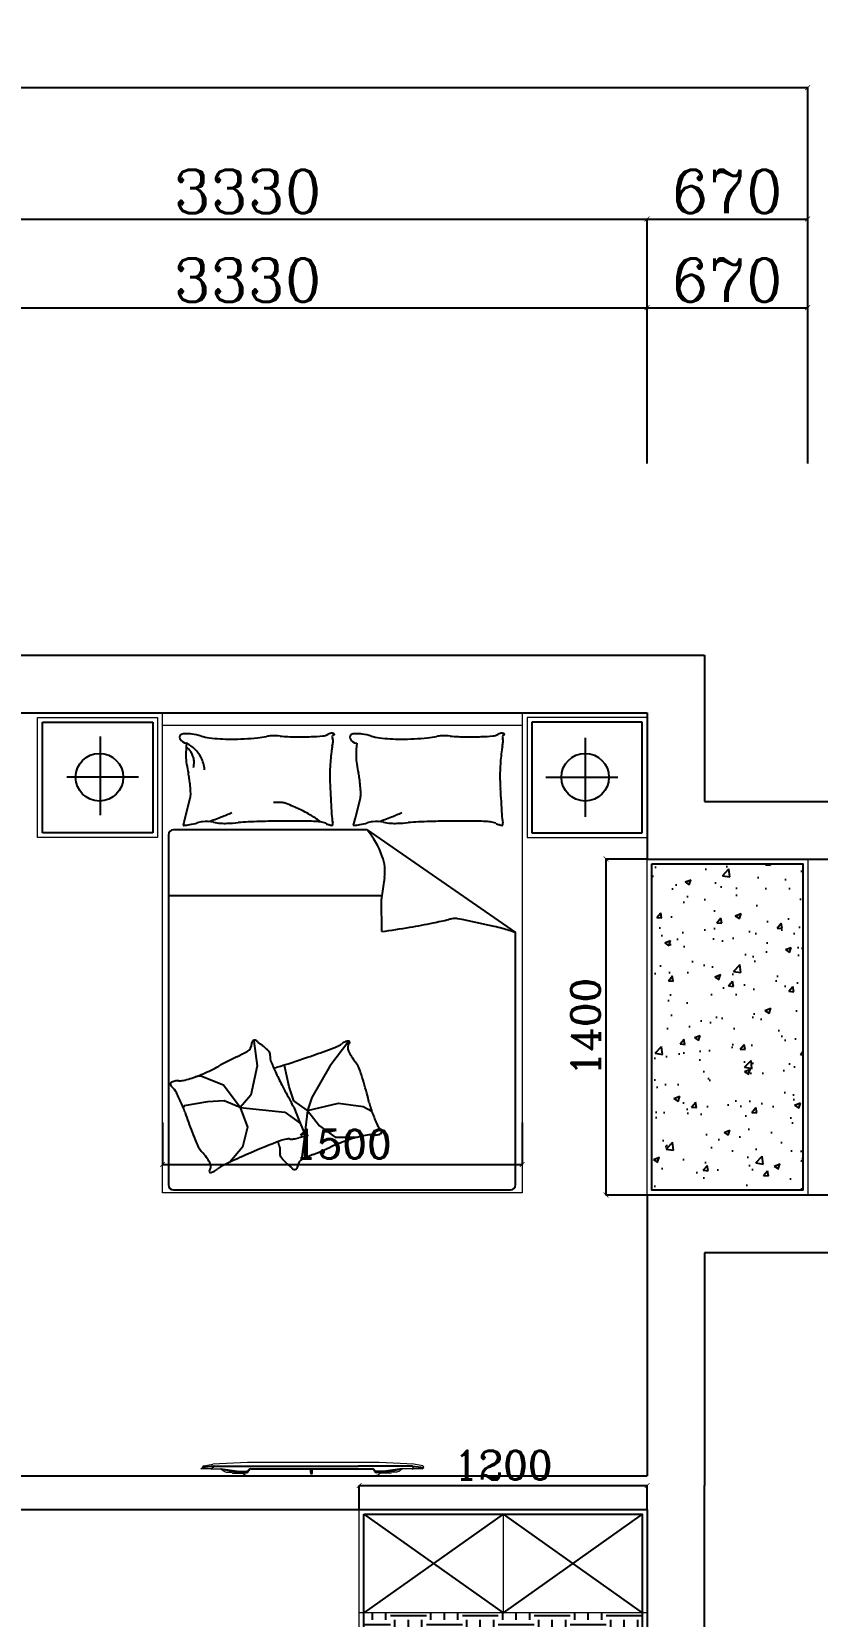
# Model space of a CAD drawing. Header units: millimetres. Extents: x 450898 to 533685, y -921830 to -458543.
# Drawn here: x 463735 to 467010, y -867241 to -860639 of the extents above; entities that cross this region are included whole.
import ezdxf

# ---------------------------------------------------------------- set-up
doc = ezdxf.new("R2010")
doc.units = ezdxf.units.MM
doc.header["$MEASUREMENT"] = 0
doc.header["$PDMODE"] = 3
doc.layers.get('0').update_dxf_attribs({"linetype": 'CONTINUOUS'})
doc.layers.get('DEFPOINTS').update_dxf_attribs({"linetype": 'CONTINUOUS'})
doc.layers.add('墙线', color=5, linetype='CONTINUOUS')
doc.layers.add('家具', color=7, linetype='CONTINUOUS')
doc.layers.add('门窗', color=4, linetype='CONTINUOUS', lineweight=13)
doc.styles.get("Standard").update_dxf_attribs({"font": 'complex.shx', "bigfont": 'hzxy.shx'})
doc.dimstyles.new('LMDIM40', dxfattribs={"dimtxt": 80, "dimasz": 20, "dimexe": 0, "dimexo": 0, "dimgap": 25, "dimtad": 1, "dimdec": 0, "dimzin": 0, "dimdsep": 46, "dimtxsty": 'Standard', "dimblk1": 'DOT', "dimblk2": 'DOT', "dimsah": 1, "dimcen": 0, "dimclrd": 2, "dimclre": 2, "dimclrt": 2, "dimadec": 0, "dimazin": 0, "dimtfac": 1, "dimtdec": 0, "dimtmove": 2, "dimatfit": 3, "dimldrblk": 'DOT', "dimfxl": 0, "dimtolj": 1, "dimtzin": 0, "dimarcsym": 0})

# ---------------------------------------------------------------- blocks, each defined once
blk = doc.blocks.new('_ArchTick')
at = {"color": 0, "linetype": 'ByBlock', "const_width": 0.15}
blk.add_lwpolyline([(-0.5, -0.5), (0.5, 0.5)], dxfattribs=at)
blk = doc.blocks.new('*D489')
at = {"layer": 'DEFPOINTS', "color": 0}
for p in [(466300.2, -861789), (462970.2, -862438.8), (466300.2, -862438.8)]:
    blk.add_point(p, dxfattribs=at)
at = {"layer": '门窗', "color": 2, "lineweight": -2}
for p, q in [((462970.2, -862438.8), (462970.2, -861789)), ((462970.2, -861789), (466300.2, -861789)), ((466300.2, -862438.8), (466300.2, -861789))]:
    blk.add_line(p, q, dxfattribs=at)
at = {"layer": '门窗', "color": 2, "lineweight": -2, "xscale": 20, "yscale": 20, "zscale": 20, "rotation": 180}
blk.add_blockref('_ArchTick', (462970.2, -861789), dxfattribs=at)
at = {"layer": '门窗', "color": 2, "lineweight": -2, "xscale": 20, "yscale": 20, "zscale": 20}
blk.add_blockref('_ArchTick', (466300.2, -861789), dxfattribs=at)
at = {"layer": '门窗', "color": 2, "insert": (464635.2, -861674), "char_height": 180, "attachment_point": 5}
blk.add_mtext('\\A1;3330', dxfattribs=at)
blk = doc.blocks.new('_DOT')
at = {"color": 0, "linetype": 'ByBlock'}
blk.add_line((-0.5, 0), (-1, 0), dxfattribs=at)
at = {"color": 0, "linetype": 'ByBlock', "const_width": 0.5}
blk.add_lwpolyline([(-0.25, 0, 1), (0.25, 0, 1)], format="xyb", close=True, dxfattribs=at)
blk = doc.blocks.new('DOT')
at = {"color": 0, "linetype": 'ByBlock'}
blk.add_line((-0.35, 0), (-1, 0), dxfattribs=at)
at = {"color": 0, "linetype": 'ByBlock', "const_width": 0.35}
blk.add_lwpolyline([(-0.175, 0, 1), (0.175, 0, 1)], format="xyb", close=True, dxfattribs=at)
blk = doc.blocks.new('*D490')
at = {"layer": 'DEFPOINTS', "color": 0}
for p in [(466970.2, -861789), (466300.2, -862438.8), (466970.2, -862438.8)]:
    blk.add_point(p, dxfattribs=at)
at = {"layer": '门窗', "color": 2, "lineweight": -2}
for p, q in [((466300.2, -862438.8), (466300.2, -861789)), ((466300.2, -861789), (466970.2, -861789)), ((466970.2, -862438.8), (466970.2, -861789))]:
    blk.add_line(p, q, dxfattribs=at)
at = {"layer": '门窗', "color": 2, "lineweight": -2, "xscale": 20, "yscale": 20, "zscale": 20, "rotation": 180}
blk.add_blockref('_ArchTick', (466300.2, -861789), dxfattribs=at)
at = {"layer": '门窗', "color": 2, "lineweight": -2, "xscale": 20, "yscale": 20, "zscale": 20}
blk.add_blockref('_ArchTick', (466970.2, -861789), dxfattribs=at)
at = {"layer": '门窗', "color": 2, "insert": (466635.2, -861674), "char_height": 180, "attachment_point": 5}
blk.add_mtext('\\A1;670', dxfattribs=at)
blk = doc.blocks.new('*D498')
at = {"layer": 'DEFPOINTS', "color": 0}
for p in [(466300.2, -861419.5), (462970.2, -862438.8), (466300.2, -862438.8)]:
    blk.add_point(p, dxfattribs=at)
at = {"layer": '门窗', "color": 2, "lineweight": -2}
for p, q in [((462970.2, -862438.8), (462970.2, -861419.5)), ((462970.2, -861419.5), (466300.2, -861419.5)), ((466300.2, -862438.8), (466300.2, -861419.5))]:
    blk.add_line(p, q, dxfattribs=at)
at = {"layer": '门窗', "color": 2, "lineweight": -2, "xscale": 20, "yscale": 20, "zscale": 20, "rotation": 180}
blk.add_blockref('_ArchTick', (462970.2, -861419.5), dxfattribs=at)
at = {"layer": '门窗', "color": 2, "lineweight": -2, "xscale": 20, "yscale": 20, "zscale": 20}
blk.add_blockref('_ArchTick', (466300.2, -861419.5), dxfattribs=at)
at = {"layer": '门窗', "color": 2, "insert": (464635.2, -861304.5), "char_height": 180, "attachment_point": 5}
blk.add_mtext('\\A1;3330', dxfattribs=at)
blk = doc.blocks.new('*D499')
at = {"layer": 'DEFPOINTS', "color": 0}
for p in [(466970.2, -861419.5), (466300.2, -862438.8), (466970.2, -862438.8)]:
    blk.add_point(p, dxfattribs=at)
at = {"layer": '门窗', "color": 2, "lineweight": -2}
for p, q in [((466300.2, -862438.8), (466300.2, -861419.5)), ((466300.2, -861419.5), (466970.2, -861419.5)), ((466970.2, -862438.8), (466970.2, -861419.5))]:
    blk.add_line(p, q, dxfattribs=at)
at = {"layer": '门窗', "color": 2, "lineweight": -2, "xscale": 20, "yscale": 20, "zscale": 20, "rotation": 180}
blk.add_blockref('_ArchTick', (466300.2, -861419.5), dxfattribs=at)
at = {"layer": '门窗', "color": 2, "lineweight": -2, "xscale": 20, "yscale": 20, "zscale": 20}
blk.add_blockref('_ArchTick', (466970.2, -861419.5), dxfattribs=at)
at = {"layer": '门窗', "color": 2, "insert": (466635.2, -861304.5), "char_height": 180, "attachment_point": 5}
blk.add_mtext('\\A1;670', dxfattribs=at)
blk = doc.blocks.new('*D466')
at = {"layer": 'DEFPOINTS', "color": 0}
for p in [(466970.2, -860872.1), (455320.2, -862438.8), (466970.2, -862438.8)]:
    blk.add_point(p, dxfattribs=at)
at = {"layer": '门窗', "color": 2, "lineweight": -2}
for p, q in [((455320.2, -862438.8), (455320.2, -860872.1)), ((455320.2, -860872.1), (466970.2, -860872.1)), ((466970.2, -862438.8), (466970.2, -860872.1))]:
    blk.add_line(p, q, dxfattribs=at)
at = {"layer": '门窗', "color": 2, "lineweight": -2, "xscale": 20, "yscale": 20, "zscale": 20, "rotation": 180}
blk.add_blockref('_ArchTick', (455320.2, -860872.1), dxfattribs=at)
at = {"layer": '门窗', "color": 2, "lineweight": -2, "xscale": 20, "yscale": 20, "zscale": 20}
blk.add_blockref('_ArchTick', (466970.2, -860872.1), dxfattribs=at)
at = {"layer": '门窗', "color": 2, "insert": (461145.2, -860757.1), "char_height": 180, "attachment_point": 5}
blk.add_mtext('\\A1;11650', dxfattribs=at)
blk = doc.blocks.new('*D513')
at = {"layer": 'DEFPOINTS', "color": 0}
for p in [(464279.9, -865184.5), (465779.9, -865184.5), (465779.9, -865359.1)]:
    blk.add_point(p, dxfattribs=at)
at = {"layer": '家具', "color": 2, "lineweight": -2}
for p, q in [((464279.9, -865184.5), (464279.9, -865359.1)), ((465779.9, -865184.5), (465779.9, -865359.1)), ((464279.9, -865359.1), (465779.9, -865359.1))]:
    blk.add_line(p, q, dxfattribs=at)
at = {"layer": '家具', "color": 2, "lineweight": -2, "xscale": 20, "yscale": 20, "zscale": 20, "rotation": 180}
blk.add_blockref('_ArchTick', (464279.9, -865359.1), dxfattribs=at)
at = {"layer": '家具', "color": 2, "lineweight": -2, "xscale": 20, "yscale": 20, "zscale": 20}
blk.add_blockref('_ArchTick', (465779.9, -865359.1), dxfattribs=at)
at = {"layer": '家具', "color": 2, "insert": (465029.9, -865274.1), "char_height": 120, "attachment_point": 5}
blk.add_mtext('\\A1;1500', dxfattribs=at)
blk = doc.blocks.new('*D671')
at = {"layer": 'DEFPOINTS', "color": 2, "lineweight": -2}
for p, q in [((466300.2, -864086.5), (466129.2, -864086.5)), ((466129.2, -864086.5), (466129.2, -865486.5)), ((466300.2, -865486.5), (466129.2, -865486.5))]:
    blk.add_line(p, q, dxfattribs=at)
at = {"layer": 'DEFPOINTS', "color": 0}
for p in [(466300.2, -864086.5), (466129.2, -865486.5), (466300.2, -865486.5)]:
    blk.add_point(p, dxfattribs=at)
at = {"layer": 'DEFPOINTS', "color": 2, "lineweight": -2, "xscale": 20, "yscale": 20, "zscale": 20}
for p, rotation in [((466129.2, -864086.5), 90), ((466129.2, -865486.5), 270)]:
    blk.add_blockref('_ArchTick', p, dxfattribs=dict(at, rotation=rotation))
at = {"layer": 'DEFPOINTS', "color": 2, "insert": (466044.2, -864786.5), "char_height": 120, "attachment_point": 5, "rotation": 90}
blk.add_mtext('\\A1;1400', dxfattribs=at)
blk = doc.blocks.new('*D677')
at = {"layer": 'DEFPOINTS', "color": 2, "lineweight": -2}
for p, q in [((465100.2, -866796.5), (465100.2, -866696.5)), ((465100.2, -866696.5), (466300.2, -866696.5)), ((466300.2, -866796.5), (466300.2, -866696.5))]:
    blk.add_line(p, q, dxfattribs=at)
at = {"layer": 'DEFPOINTS', "color": 0}
for p in [(466300.2, -866696.5), (465100.2, -866796.5), (466300.2, -866796.5)]:
    blk.add_point(p, dxfattribs=at)
at = {"layer": 'DEFPOINTS', "color": 2, "lineweight": -2, "xscale": 20, "yscale": 20, "zscale": 20, "rotation": 180}
blk.add_blockref('_ArchTick', (465100.2, -866696.5), dxfattribs=at)
at = {"layer": 'DEFPOINTS', "color": 2, "lineweight": -2, "xscale": 20, "yscale": 20, "zscale": 20}
blk.add_blockref('_ArchTick', (466300.2, -866696.5), dxfattribs=at)
at = {"layer": 'DEFPOINTS', "color": 2, "insert": (465700.2, -866611.5), "char_height": 120, "attachment_point": 5}
blk.add_mtext('\\A1;1200', dxfattribs=at)

msp = doc.modelspace()

# ---------------------------------------------------------------- hatches: boundary and pattern name
at = {"layer": 'DEFPOINTS'}
h = msp.add_hatch(dxfattribs=at)
h.set_pattern_fill('AR-CONC', color=251, scale=35, style=0)
h.set_pattern_definition([(50, (307130.19, -376138.09), (251.04106, -21.96325), [26.25, -288.75]), (355, (307130.2, -376138.1), (-48.56297, 263.26725), [21, -231]), (100.4514, (307151.1, -376139.92), (202.47828, 241.30384), [22.30907, -245.39974]), (46.1842, (307130.2, -376068.1), (373.53437, -57.93166), [39.375, -433.125]), (96.6356, (307161.3, -376072.9), (327.13195, 340.94125), [33.4636, -368.09955]), (351.1842, (307130.2, -376068.1), (327.13168, 340.9415), [31.5, -346.5]), (21, (307165.19, -376085.59), (208.91747, -140.91661), [26.25, -288.75]), (326, (307165.2, -376085.6), (85.16037, 253.80252), [21, -231]), (71.4514, (307182.6, -376097.33), (294.07792, 112.88567), [22.30907, -245.39974]), (37.5, (307130.19, -376138.09), (4.25595, 116.512849), [0, -228.2, 0, -234.5, 0, -231.875]), (7.5, (307130.19, -376138.09), (92.074338, 138.0441), [0, -133.7, 0, -222.95, 0, -88.375]), (327.5, (307052.14, -376138.09), (186.837853, -7.894205), [0, -87.5, 0, -273, 0, -362.25]), (317.5, (307017.14, -376138.09), (204.11516, 35.036744), [0, -113.75, 0, -181.3, 0, -257.25])])
h.paths.add_polyline_path([(466320.2, -865466.5), (466950.2, -865466.5), (466950.2, -864106.5), (466320.2, -864106.5)])
at = {"layer": '家具'}
h = msp.add_hatch(dxfattribs=at)
h.set_pattern_fill('EARTH', color=250, scale=600, style=0)
h.set_pattern_definition([(0, (307130.19, -376138.09), (150, 150), [150, -150]), (0, (307130.19, -376081.84), (150, 150), [150, -150]), (0, (307130.19, -376025.59), (150, 150), [150, -150]), (90, (307148.94, -376006.84), (-150, 150), [150, -150]), (90, (307205.19, -376006.84), (-150, 150), [150, -150]), (90, (307261.44, -376006.84), (-150, 150), [150, -150])])
h.paths.add_polyline_path([(466280.2, -867226.5), (465120.2, -867226.5), (465120.2, -869206.5), (466280.2, -869206.5)])

# ---------------------------------------------------------------- linework, layer by layer
at = {"layer": '墙线'}
for p, q in [((462970.2, -863236.5), (466540.2, -863236.5)), ((466540.2, -863236.5), (466540.2, -863846.5)), ((462970.2, -863476.5), (466300.2, -863476.5)), ((466300.2, -863476.5), (466300.2, -864086.5)), ((466540.2, -863846.5), (467210.2, -863846.5)), ((466300.2, -864086.5), (467210.2, -864086.5)), ((466300.2, -865486.5), (466300.2, -866656.5)), ((467210.2, -865486.5), (466300.2, -865486.5)), ((466540.2, -865726.5), (466540.2, -866696.5)), ((467210.2, -865726.5), (466540.2, -865726.5)), ((462870.2, -866656.5), (466300.2, -866656.5)), ((466540.2, -867696.5), (466540.2, -866696.5)), ((462870.2, -866796.5), (466300.2, -866796.5)), ((466300.2, -866796.5), (466300.2, -867696.5))]:
    msp.add_line(p, q, dxfattribs=at)
at = {"layer": '家具', "color": 250}
for p, q in [((463779.6, -863976.5), (463779.6, -863516.5)), ((463779.6, -863516.5), (464239.6, -863516.5)), ((464239.6, -863516.5), (464239.6, -863976.5)), ((465820.2, -863516.5), (465820.2, -863976.5)), ((466280.2, -863516.5), (465820.2, -863516.5)), ((466280.2, -863976.5), (466280.2, -863516.5)), ((464020, -863575.1), (464020, -863903.8)), ((466042.4, -863581), (466042.4, -863909.7)), ((464180.9, -863744.7), (463881.1, -863744.7)), ((465879, -863744.7), (466178.7, -863744.7)), ((464375.2, -863914.8), (464395.9, -863832.2)), ((465084.5, -863914.8), (465105.1, -863832.2)), ((464367.7, -863944.8), (464375.2, -863914.8)), ((465077, -863944.8), (465084.5, -863914.8)), ((464239.6, -863976.5), (463779.6, -863976.5)), ((464305.7, -863985), (464305.7, -865444.3)), ((465133.4, -863965), (464325.7, -863965)), ((465133.4, -863965), (465751.5, -864392.4)), ((465820.2, -863976.5), (466280.2, -863976.5)), ((465205.9, -864162.7), (465192.3, -864258.1)), ((464305.7, -864237.6), (465195.2, -864237.6)), ((465192.3, -864258.1), (465194, -864388.2)), ((465751.5, -865444.3), (465751.5, -864392.4)), ((464660.9, -864844.8), (464674.7, -864947.9)), ((465057.5, -864844.9), (464978.3, -864948.9)), ((464440.7, -864990.9), (464416.7, -864994.3)), ((464535.3, -865028.7), (464440.7, -864990.9)), ((464674.7, -864947.9), (464648.9, -865069.9)), ((464808.3, -865035.8), (464788.5, -864946.9)), ((464978.3, -864948.9), (464903.2, -865079.2)), ((464604.2, -865121.5), (464535.3, -865028.7)), ((464828.1, -865093.1), (464808.3, -865035.8)), ((464370.2, -865114.6), (464366.9, -865121.1)), ((464468.3, -865097.5), (464370.2, -865114.6)), ((464537.1, -865094), (464468.3, -865097.5)), ((464604.2, -865121.5), (464537.1, -865094)), ((464648.9, -865069.9), (464604.2, -865121.5)), ((464604.2, -865121.5), (464635.1, -865204)), ((464604.2, -865121.5), (464789.9, -865140.4)), ((464827.2, -865120.7), (464850.2, -865177)), ((464885.4, -865134.5), (464828.1, -865093.1)), ((464903.2, -865079.2), (464885.4, -865134.5)), ((464885.4, -865134.5), (465013.9, -865102.9)), ((465013.9, -865102.9), (465116.7, -865116.8)), ((465116.7, -865116.8), (465152.7, -865136.8)), ((464789.9, -865140.4), (464839.8, -865176.5)), ((464839.8, -865176.5), (464851.9, -865185.1)), ((464850.2, -865177), (464868, -865220.5)), ((464885.4, -865134.5), (464873.6, -865228.7)), ((464885.4, -865134.5), (464934.8, -865197.8)), ((464635.1, -865204), (464614.5, -865286.5)), ((464871.8, -865243.4), (464859.9, -865338)), ((464934.8, -865197.8), (465000, -865245.2)), ((465000, -865245.2), (465092.9, -865245.2)), ((464614.5, -865286.5), (464560.9, -865349.1)), ((464325.7, -865464.3), (465731.5, -865464.3)), ((464495.8, -866616.1), (464447.7, -866621.3)), ((464482.2, -866626.6), (464489.5, -866622.4)), ((464495.8, -866616.1), (465096.1, -866616.2)), ((464524, -866627.6), (464601.5, -866637.5)), ((464524, -866627.6), (464597.9, -866642.2)), ((464597.9, -866642.2), (464630.5, -866642.3)), ((464601.5, -866637.5), (464631.7, -866637.5)), ((464638.2, -866634.4), (464641.5, -866630.3)), ((464648, -866626.7), (465155.4, -866627.2)), ((465322.3, -866616.2), (465096.1, -866616.2)), ((465165.2, -866634.4), (465161.9, -866630.3)), ((465201.9, -866637.6), (465171.7, -866637.5)), ((465205.5, -866642.3), (465172.9, -866642.3)), ((465279.4, -866627.6), (465201.9, -866637.6)), ((465279.4, -866627.6), (465205.5, -866642.3)), ((465321.2, -866626.6), (465328.5, -866622.5)), ((465322.3, -866616.2), (465370.4, -866621.3)), ((465120.2, -866816.5), (465700.2, -867226.5)), ((465700.2, -866816.5), (465120.2, -867226.5)), ((465700.2, -866816.5), (466280.2, -867226.5)), ((466280.2, -866816.5), (465700.2, -867226.5))]:
    msp.add_line(p, q, dxfattribs=at)
for points in [[(466320.2, -864106.5), (466950.2, -864106.5), (466950.2, -865466.5), (466320.2, -865466.5)], [(465120.2, -866816.5), (466280.2, -866816.5), (466280.2, -869206.5), (465120.2, -869206.5)]]:
    msp.add_lwpolyline(points, close=True, dxfattribs=at)
for centre in [(464017.4, -863745.4), (466042.4, -863745.4)]:
    msp.add_circle(centre, 99.1, dxfattribs=at)
for centre, radius, start, end in [((464364.7, -863578.6), 13.1, 101.27238, 206.58052), ((464383.5, -863569.2), 34.2, 206.58052, 265.59979), ((464379.8, -863654.4), 90.4, 90, 101.27238), ((464869.7, -863656.4), 491.8, 173.76764, 180), ((464379.8, -863725.1), 161.1, 81.56281, 90), ((464316.7, -863727.7), 139.9, 45.09762, 62.79641), ((464358.7, -863867.2), 304.8, 74.25602, 81.56281), ((464507.1, -863340.7), 242.2, 254.25602, 262.45315), ((464565, -862904.1), 682.7, 262.45315, 270), ((464565, -862537.8), 1049, 270, 276.0867), ((464620.1, -863054.6), 529.3, 276.0867, 280.18988), ((464740.7, -863725.5), 152.4, 92.53859, 100.18988), ((464746.8, -863862.7), 289.7, 85.19815, 92.53859), ((464844.1, -862703.9), 873.2, 265.19815, 269.42426), ((464850.3, -862082.8), 1494.3, 269.42426, 271.90789), ((464872.8, -862755.9), 820.8, 271.90789, 275.25919), ((464943.1, -863519.6), 53.9, 275.25919, 300.65125), ((464985.3, -863590.8), 28.9, 85.69746, 120.65125), ((464985.5, -863587), 25.1, 68.2117, 85.69746), ((465003.8, -863577.2), 15.6, 158.0096, 201.42098), ((464747.6, -863564.7), 246, 347.89054, 351.86652), ((464993.3, -863573), 4.28, 78.10694, 158.0096), ((464958.7, -863594.9), 32.8, 351.86652, 21.42098), ((464994.6, -863566.5), 2.32, 258.10694, 19.56397), ((464993.6, -863566.9), 3.42, 19.56397, 68.2117), ((465073.9, -863578.6), 13.1, 101.27238, 206.58052), ((465092.7, -863569.2), 34.2, 206.58052, 265.59979), ((465089, -863654.4), 90.4, 90, 101.27238), ((465578.9, -863656.4), 491.8, 173.76764, 180), ((465089, -863725.1), 161.1, 81.56281, 90), ((465067.9, -863867.2), 304.8, 74.25602, 81.56281), ((465216.4, -863340.7), 242.2, 254.25602, 262.45315), ((465274.2, -862904.1), 682.7, 262.45315, 270), ((465274.2, -862537.8), 1049, 270, 276.0867), ((465329.3, -863054.6), 529.3, 276.0867, 280.18988), ((465449.9, -863725.5), 152.4, 92.53859, 100.18988), ((465456, -863862.7), 289.7, 85.19815, 92.53859), ((465553.3, -862703.9), 873.2, 265.19815, 269.42426), ((465559.6, -862082.8), 1494.3, 269.42426, 271.90789), ((465582, -862755.9), 820.8, 271.90789, 275.25919), ((465652.3, -863519.6), 53.9, 275.25919, 300.65125), ((465694.5, -863590.8), 28.9, 85.69746, 120.65125), ((465694.8, -863587), 25.1, 68.2117, 85.69746), ((465713, -863577.2), 15.6, 158.0096, 201.42098), ((465456.9, -863564.7), 246, 347.89054, 351.86652), ((465702.5, -863573), 4.28, 78.10694, 158.0096), ((465668, -863594.9), 32.8, 351.86652, 21.42098), ((465703.9, -863566.5), 2.32, 258.10694, 19.56397), ((465702.8, -863566.9), 3.42, 19.56397, 68.2117), ((464581.8, -863656.4), 204, 180, 189.68437), ((464326.1, -863691.8), 89.9, 41.44291, 53.73593), ((464354, -863667.1), 52.6, 25.35512, 41.44291), ((464265, -863709.3), 151.1, 21.81492, 25.35512), ((464214.4, -863729.5), 205.6, 18.7799, 21.81492), ((464355.9, -863681.4), 56.2, 0, 18.7799), ((464316.7, -863727.7), 139.9, 27.39883, 45.09762), ((464316.7, -863727.7), 139.9, 16.51498, 27.39883), ((465890.4, -863753.5), 913.1, 172.3191, 176.63125), ((465182.1, -863657.9), 198.3, 167.89054, 172.3191), ((465291, -863656.4), 204, 180, 189.68437), ((466599.7, -863753.5), 913.1, 172.3191, 176.63125), ((465891.3, -863657.9), 198.3, 167.89054, 172.3191), ((465250.2, -863542.3), 882, 189.68437, 192.19838), ((464078.1, -863795.7), 317.1, 8.00505, 12.19838), ((464320.5, -863681.4), 91.5, 345.31489, 0), ((464316.7, -863727.7), 139.9, 5.63113, 16.51498), ((465656.5, -863739.7), 678.7, 176.63125, 181.63309), ((465959.4, -863542.3), 882, 189.68437, 192.19838), ((464787.4, -863795.7), 317.1, 8.00505, 12.19838), ((466365.7, -863739.7), 678.7, 176.63125, 181.63309), ((463739.8, -863843.3), 658.8, 2.66488, 8.00505), ((466342.7, -863720.1), 1365.2, 181.63309, 183.05496), ((478595.6, -863066.2), 13635.6, 183.05496, 183.50486), ((464449, -863843.3), 658.8, 2.66488, 8.00505), ((467052, -863720.1), 1365.2, 181.63309, 183.05496), ((479304.8, -863066.2), 13635.6, 183.05496, 183.50486), ((464330.2, -863815.8), 67.7, 345.95481, 2.66488), ((464760.2, -864122.5), 272.1, 85.91723, 93.5552), ((464775.4, -863909), 58, 69.32572, 85.91723), ((464617, -864328.8), 506.6, 65.67347, 69.32572), ((464235.7, -865172.2), 1432.3, 63.50152, 65.67347), ((465039.5, -863815.8), 67.7, 345.95481, 2.66488), ((464356.2, -863716.4), 229.7, 279.4841, 287.38641), ((464460.6, -864049.9), 119.7, 96.43405, 107.38641), ((464463.5, -864075.9), 145.9, 78.44144, 96.43405), ((464252.9, -863224.5), 738.7, 287.19822, 289.42798), ((464538.9, -863707.5), 230.1, 258.44144, 272.74906), ((464252.9, -863224.5), 738.7, 289.42798, 291.65774), ((464252.9, -863224.5), 738.7, 291.65774, 293.48441), ((464252.9, -863224.5), 738.7, 293.48441, 295.31107), ((464482.5, -862534.2), 1404.8, 272.74906, 274.61758), ((464693.5, -865146.9), 1216.5, 92.60963, 94.61758), ((464791.2, -867290.4), 3362.2, 90.97038, 92.60963), ((464831.1, -869646.4), 5718.5, 89.71346, 90.97038), ((464853.9, -865091.9), 1164, 86.42603, 89.71346), ((464735.3, -864170.2), 312.6, 57.86502, 63.50152), ((464514, -864522.5), 728.6, 54.17371, 57.86502), ((464917.4, -864075.8), 145.9, 77.13096, 86.42603), ((464939.8, -863977.7), 45.3, 62.71588, 77.13096), ((465306.1, -863880.2), 321.2, 183.50486, 189.99836), ((464970.8, -863939.3), 19.3, 343.30223, 9.99836), ((465065.4, -863716.4), 229.7, 279.4841, 287.38641), ((465169.8, -864049.9), 119.7, 96.43405, 107.38641), ((465172.8, -864075.9), 145.9, 78.44144, 96.43405), ((464962.1, -863224.5), 738.7, 287.19822, 289.42798), ((465248.1, -863707.5), 230.1, 258.44144, 272.74906), ((464962.1, -863224.5), 738.7, 289.42798, 291.65774), ((464962.1, -863224.5), 738.7, 291.65774, 293.48441), ((464962.1, -863224.5), 738.7, 293.48441, 295.31107), ((465191.8, -862534.2), 1404.8, 272.74906, 274.61758), ((465402.8, -865146.9), 1216.5, 92.60963, 94.61758), ((465500.5, -867290.4), 3362.2, 90.97038, 92.60963), ((465540.4, -869646.4), 5718.5, 89.71346, 90.97038), ((465563.2, -865091.9), 1164, 86.42603, 89.71346), ((465626.6, -864075.8), 145.9, 77.13096, 86.42603), ((465649, -863977.7), 45.3, 62.71588, 77.13096), ((466015.4, -863880.2), 321.2, 183.50486, 189.99836), ((465680, -863939.3), 19.3, 343.30223, 9.99836), ((464325.7, -863985), 20, 90, 180), ((464368.6, -863945.1), 0.917, 165.95506, 274.08294), ((464349.4, -863675.9), 270.8, 274.08294, 279.4841), ((464995.7, -863869.3), 76.7, 242.71588, 253.77885), ((464998.7, -863859), 87.5, 253.77885, 262.87961), ((464988, -863944.4), 1.32, 262.87961, 343.30223), ((465077.9, -863945.1), 0.917, 165.95506, 274.08294), ((465058.7, -863675.9), 270.8, 274.08294, 279.4841), ((464844.6, -864204.3), 375.1, 20.14884, 39.64454), ((465705, -863869.3), 76.7, 242.71588, 253.77885), ((465708, -863859), 87.5, 253.77885, 262.87961), ((465697.3, -863944.4), 1.32, 262.87961, 343.30223), ((465027.6, -864137.2), 180.1, 351.86442, 20.14884), ((464688.1, -860642.2), 3780.1, 277.692, 279.49502), ((464884.7, -861817.9), 2588, 279.49502, 281.67414), ((464899.3, -861888.6), 2515.8, 281.67414, 283.1904), ((465517.7, -864527.1), 194.2, 97.73038, 103.1904), ((465499.4, -864392.3), 58.1, 79.27244, 97.73038), ((464753.6, -868328.7), 4064.6, 77.07446, 79.27244), ((465515.8, -865007.8), 657.4, 74.06481, 77.07446), ((465192.4, -866140.3), 1835.1, 72.26361, 74.06481), ((464616.2, -864856.6), 35.9, 297.29024, 3.24549), ((464664.7, -864853.9), 12.7, 51.18639, 183.24549), ((464629, -864898.3), 69.7, 45.8726, 51.18639), ((464709, -864815.8), 45.2, 225.8726, 232.47126), ((464914.5, -864548.3), 382.5, 232.47126, 233.7837), ((464298.2, -865389.8), 660.5, 52.78491, 53.7837), ((464976.8, -864794.5), 79.2, 292.70692, 308.58539), ((465063.7, -864903.4), 60.1, 110.34521, 128.58539), ((465055, -864880.1), 35.2, 86.05164, 110.34521), ((465067.5, -864866.2), 14.2, 126.57918, 169.59261), ((465057.2, -864849.3), 4.43, 13.28084, 86.05164), ((465055.3, -864849.8), 6.3, 306.57918, 13.28084), ((465487.4, -866715.6), 2016.2, 116.41465, 117.49986), ((463212.6, -862136.1), 3097.2, 296.41465, 297.29024), ((464566.1, -865037.1), 217.6, 46.47756, 52.78491), ((464662.6, -864935.4), 77.4, 35.89357, 46.47756), ((464707, -864903.3), 22.6, 351.95082, 35.89357), ((464774.8, -864912.9), 45.8, 171.95082, 202.41622), ((463856.5, -861940.3), 3145, 286.60846, 289.08362), ((463219.2, -860098.2), 5094.2, 289.08362, 290.12867), ((464684.2, -864095.3), 837.1, 290.12867, 292.70692), ((465129.5, -864877.6), 77.1, 169.59261, 177.27138), ((465067.7, -864874.6), 15.3, 177.27138, 194.57091), ((465091, -864868.6), 39.3, 194.57091, 206.81793), ((465370, -864727.5), 352, 206.81793, 210.90563), ((465234.4, -864808.7), 194, 210.90563, 219.70047), ((464272.1, -864589.2), 430, 282.62522, 290.74863), ((464203.5, -864408.1), 623.6, 290.74863, 297.49208), ((461796.3, -859782.2), 5838.3, 297.49208, 297.84822), ((467373.9, -870339.6), 6101.9, 117.49986, 117.84822), ((465661.9, -864546.9), 1005.4, 202.41622, 205.05285), ((464722.1, -864842.4), 116.6, 280.73662, 286.60846), ((466279.2, -864258.4), 1686.8, 205.05285, 207.08835), ((465022.8, -864984.3), 81, 26.07349, 39.70047), ((464919.1, -865035.1), 196.5, 17.8396, 26.07349), ((463199.5, -865588.5), 2003, 15.26254, 17.8396), ((464319.3, -865022.8), 5.8, 121.69174, 179.03864), ((464330.3, -865023), 16.8, 179.03864, 229.49135), ((464343, -865061.2), 50.9, 103.04023, 121.69174), ((464270.4, -865093.1), 75.5, 26.33318, 49.49135), ((464345.1, -865069.9), 59.9, 86.61188, 103.04023), ((464352.3, -864947.3), 63, 266.61188, 282.62522), ((466170.9, -864313.8), 1565.2, 207.08835, 209.93597), ((461952.4, -866240.4), 2661.9, 25.17315, 26.33318), ((464198.8, -865184.6), 179.8, 20.70812, 25.17315), ((463856.7, -865313.9), 545.4, 18.23689, 20.70812), ((464628.8, -865201.8), 214.3, 22.23548, 29.93597), ((463541.8, -865495.1), 1648.1, 13.841, 15.26254), ((465671.7, -864970.3), 545.4, 193.841, 196.31224), ((465320.7, -865073), 179.8, 196.31224, 200.77727), ((465940.1, -864627.5), 1648.1, 198.23689, 199.65842), ((466274.3, -864508.1), 2003, 199.65842, 202.23548), ((467641.4, -864192.5), 2661.9, 200.77727, 201.9373), ((465242.3, -865158.8), 75.5, 201.9373, 225.09547), ((464813.3, -865368.7), 116.6, 98.12157, 111.00435), ((464806.2, -865319), 66.3, 85.48816, 98.12157), ((464817, -865181.9), 71.2, 265.48816, 277.67836), ((464802.6, -865074.7), 179.4, 277.67836, 284.88069), ((464898.8, -865437), 195.5, 97.98224, 104.88069), ((464889.3, -865211.8), 23.1, 202.23548, 252.81326), ((464876.4, -865277), 34, 85.74068, 97.98224), ((464879.6, -865234), 9.2, 265.74068, 289.37993), ((464881.1, -865238.2), 4.67, 289.37993, 72.81326), ((465256.5, -865847), 623.6, 106.35275, 113.0962), ((465202, -865661.1), 430, 98.22934, 106.35275), ((465149.4, -865297.9), 63, 82.216, 98.22934), ((465166.1, -865176.2), 59.9, 262.216, 278.64435), ((465167.4, -865185.1), 50.9, 278.64435, 297.29586), ((465177.2, -865224.1), 16.8, 354.64276, 45.09547), ((465188.1, -865225.2), 5.8, 297.29586, 354.64276), ((464602.1, -865191.7), 196.5, 202.23548, 210.46937), ((464502.6, -865250.3), 81, 210.46937, 224.09635), ((464305.1, -865441.6), 194, 35.30151, 44.09635), ((466675.4, -869983.8), 5094.2, 113.4795, 114.52455), ((465898.8, -868195.9), 3145, 111.00435, 113.4795), ((463813, -865596.7), 1005.4, 18.02034, 19.34479), ((464725.6, -865299.9), 45.8, 347.55494, 18.02034), ((464792.4, -865314.6), 22.6, 167.55494, 211.49769), ((466070.3, -868188.3), 3097.2, 112.01877, 112.89436), ((464153.3, -863447.8), 2016.2, 292.01877, 293.10398), ((462550.1, -859689.9), 6101.9, 293.10398, 293.45233), ((467302.1, -870643.7), 5838.3, 113.0962, 113.45233), ((464176.1, -865532.9), 352, 31.21381, 35.30151), ((464480.5, -865386.9), 6.3, 130.97506, 197.67673), ((464478.7, -865387.5), 4.43, 197.67673, 270.44752), ((464467.1, -865371.5), 14.2, 310.97506, 353.98849), ((464443.5, -865370.9), 39.3, 18.96679, 31.21381), ((464478.5, -865356.7), 35.2, 270.44752, 294.74109), ((464466.3, -865363.1), 15.3, 1.66726, 18.96679), ((464404.5, -865364.9), 77.1, 353.98849, 1.66726), ((464468.1, -865334.1), 60.1, 294.74109, 312.98127), ((464563.1, -865436), 79.2, 117.1028, 132.98127), ((464908.3, -866110.7), 837.1, 114.52455, 117.1028), ((464839.1, -865286), 77.4, 211.49769, 222.08167), ((464943.2, -865192), 217.6, 222.08167, 228.38902), ((465237.3, -864860.9), 660.5, 228.38902, 229.38782), ((464558.3, -865652.7), 382.5, 48.07538, 49.38782), ((464783.7, -865401.7), 45.2, 41.47671, 48.07538), ((464869.8, -865325.6), 69.7, 221.47671, 226.7905), ((464830.8, -865367.1), 12.7, 226.7905, 358.84961), ((464879.4, -865368.1), 35.9, 112.89436, 178.84961), ((464325.7, -865444.3), 20, 180, 270), ((465731.5, -865444.3), 20, 270, 0), ((464495.8, -866622.4), 6.27, 89.99358, 179.99358), ((464630.5, -866633.9), 8.37, 269.99358, 335.87513), ((464631.7, -866629.2), 8.37, 269.99358, 321.36538), ((464660.2, -866647.9), 24.5, 119.92373, 154.24879), ((464648, -866635.6), 8.37, 89.99358, 141.36538), ((465155.4, -866635.6), 8.37, 38.62178, 89.99358), ((465146.5, -866645.7), 20.6, 24.11202, 64.2723), ((465171.7, -866629.2), 8.37, 218.62178, 269.99358), ((465172.9, -866633.9), 8.37, 204.11202, 269.99358), ((465322.3, -866622.5), 6.27, 359.99358, 89.99358)]:
    msp.add_arc(centre, radius, start, end, dxfattribs=at)
at = {"layer": '家具'}
msp.add_arc((465172.7, -866650.2), 6.27, 269.99358, 339.0262, dxfattribs=at)
at = {"layer": '家具', "color": 250, "extrusion": (0, 0, -1)}
msp.add_ellipse((464901.8, -866629.5), major_axis=(0, -20.3), ratio=0.146465, start_param=-0.017653, end_param=1.69876, dxfattribs=at)
at = {"layer": '家具', "color": 250}
msp.add_ellipse((464901.8, -866629.5), major_axis=(0, -20.3), ratio=0.146454, start_param=-0.01765, end_param=1.698763, dxfattribs=at)
at = {"layer": '门窗'}
for p, q in [((463759.6, -863996.5), (463759.6, -863496.5)), ((463759.6, -863496.5), (464259.6, -863496.5)), ((464259.6, -863496.5), (464259.6, -863996.5)), ((464279.9, -863476.5), (465779.9, -863476.5)), ((464279.9, -865476.5), (464279.9, -863476.5)), ((464279.9, -863528.9), (465779.9, -863528.9)), ((465779.9, -863476.5), (465779.9, -865476.5)), ((466300.2, -863496.5), (465800.2, -863496.5)), ((465800.2, -863496.5), (465800.2, -863996.5)), ((466300.2, -863996.5), (466300.2, -863496.5)), ((464259.6, -863996.5), (463759.6, -863996.5)), ((465800.2, -863996.5), (466300.2, -863996.5)), ((466970.2, -864086.5), (466970.2, -865486.5)), ((465779.9, -865476.5), (464279.9, -865476.5)), ((464440.4, -866626.6), (464447.7, -866621.3)), ((464482.2, -866626.6), (464440.4, -866626.6)), ((464452.7, -866615.1), (464489.5, -866607.8)), ((464482.2, -866626.6), (464524, -866627.6)), ((464524, -866627.6), (464532.7, -866633.5)), ((464536, -866637), (464546.1, -866641.3)), ((464546.1, -866641.3), (464568.1, -866641)), ((465096.1, -866600.8), (464722, -866600.8)), ((465257.3, -866641.3), (465235.2, -866641)), ((465267.4, -866637), (465257.3, -866641.3)), ((465279.4, -866627.6), (465270.7, -866633.5)), ((465321.2, -866626.6), (465279.4, -866627.6)), ((465363, -866626.6), (465321.2, -866626.6)), ((465365.3, -866615.2), (465328.5, -866607.8)), ((465363, -866626.6), (465370.4, -866621.3)), ((464573.8, -866644.5), (464613.4, -866644.5)), ((464613.4, -866644.5), (464624.8, -866652.5)), ((465172.7, -866656.5), (464630.7, -866656.5)), ((465190, -866644.6), (465178.5, -866652.5)), ((465229.6, -866644.6), (465190, -866644.6)), ((465700.2, -866816.5), (465700.2, -867226.5)), ((466300.2, -867226.5), (465100.2, -867226.5))]:
    msp.add_line(p, q, dxfattribs=at)
for points in [[(466300.2, -864086.5), (466970.2, -864086.5), (466970.2, -865486.5), (466300.2, -865486.5)], [(465100.2, -866796.5), (466300.2, -866796.5), (466300.2, -869226.5), (465100.2, -869226.5)]]:
    msp.add_lwpolyline(points, close=True, dxfattribs=at)
for centre, radius, start, end in [((464453.9, -866621.3), 6.27, 101.30351, 179.99358), ((464687.4, -869339.1), 2738.5, 89.27658, 94.14388), ((464538.5, -866631.2), 6.27, 201.10999, 246.75356), ((464573.8, -866638.3), 6.27, 205.64809, 269.99358), ((465130, -869339.1), 2738.5, 85.84326, 90.71058), ((465229.6, -866638.3), 6.27, 269.99358, 334.33906), ((465264.9, -866631.2), 6.27, 293.2336, 338.87717), ((465364.1, -866621.3), 6.27, 359.99358, 78.68365), ((464630.7, -866650.2), 6.27, 200.96096, 269.99358)]:
    msp.add_arc(centre, radius, start, end, dxfattribs=at)

# ---------------------------------------------------------------- dimensions: what is measured, and where the dimension line sits
at = {"layer": 'DEFPOINTS'}
dim = msp.add_linear_dim(base=(466129.2, -865486.5), p1=(466300.2, -864086.5), p2=(466300.2, -865486.5), angle=90, dimstyle='LMDIM40', override={"dimtxt": 120, "dimblk": 'ArchTick', "dimsah": 0, "dimldrblk": 'DOT'}, dxfattribs=at)
dim.commit()
dim.dimension.update_dxf_attribs({"geometry": '*D671', "text_midpoint": (466044.2, -864786.5)})
dim = msp.add_linear_dim(base=(466300.2, -866696.5), p1=(465100.2, -866796.5), p2=(466300.2, -866796.5), dimstyle='LMDIM40', override={"dimtxt": 120, "dimblk": 'ArchTick', "dimsah": 0, "dimldrblk": 'DOT'}, dxfattribs=at)
dim.commit()
dim.dimension.update_dxf_attribs({"geometry": '*D677', "text_midpoint": (465700.2, -866611.5)})
at = {"layer": '家具', "color": 250}
dim = msp.add_linear_dim(base=(465779.9, -865359.1), p1=(464279.9, -865184.5), p2=(465779.9, -865184.5), dimstyle='LMDIM40', override={"dimtxt": 120, "dimblk": 'ArchTick', "dimsah": 0, "dimldrblk": 'DOT'}, dxfattribs=at)
dim.commit()
dim.dimension.update_dxf_attribs({"geometry": '*D513', "text_midpoint": (465029.9, -865274.1)})
at = {"layer": '门窗'}
for base, p1, p2, picture, middle in [((466970.2, -860872.1), (455320.2, -862438.8), (466970.2, -862438.8), '*D466', (461145.2, -860757.1)), ((466300.2, -861419.5), (462970.2, -862438.8), (466300.2, -862438.8), '*D498', (464635.2, -861304.5)), ((466970.2, -861419.5), (466300.2, -862438.8), (466970.2, -862438.8), '*D499', (466635.2, -861304.5)), ((466300.2, -861789), (462970.2, -862438.8), (466300.2, -862438.8), '*D489', (464635.2, -861674)), ((466970.2, -861789), (466300.2, -862438.8), (466970.2, -862438.8), '*D490', (466635.2, -861674))]:
    dim = msp.add_linear_dim(base=base, p1=p1, p2=p2, dimstyle='LMDIM40', override={"dimtxt": 180, "dimblk": 'ArchTick', "dimsah": 0, "dimldrblk": 'DOT'}, dxfattribs=at)
    dim.commit()
    dim.dimension.update_dxf_attribs({"geometry": picture, "text_midpoint": middle})

doc.saveas('drawing.dxf')
